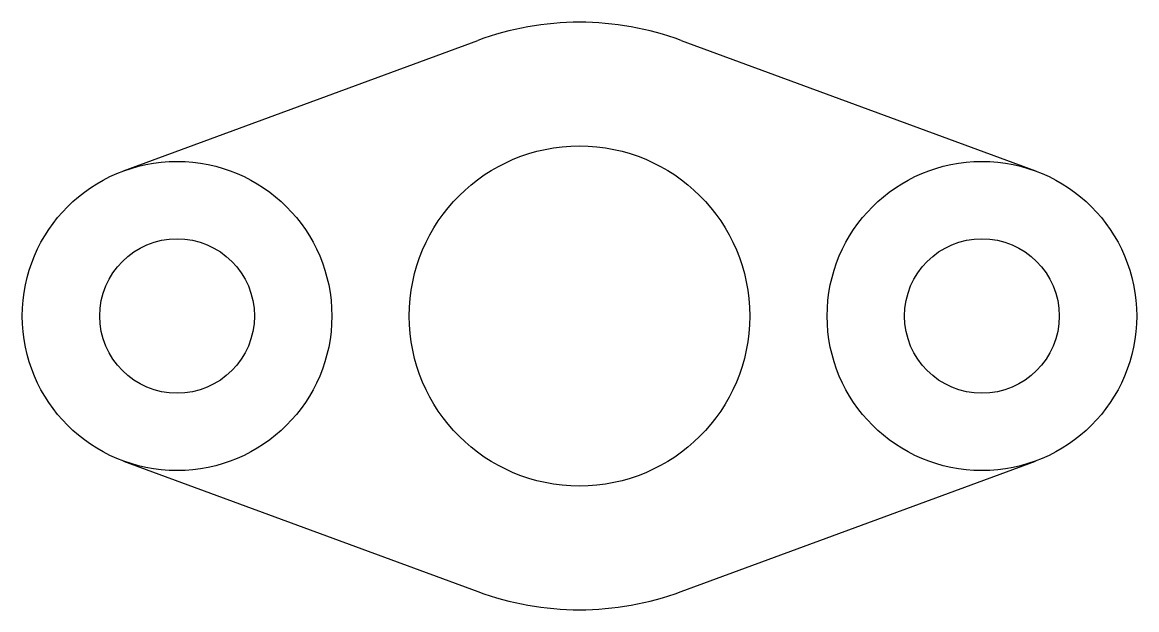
# Model space of a CAD drawing. Header units: millimetres. Extents: x 64 to 136, y 81 to 119.
import ezdxf

# ---------------------------------------------------------------- set-up
doc = ezdxf.new("R2010")
doc.units = ezdxf.units.MM

msp = doc.modelspace()

# ---------------------------------------------------------------- linework, layer by layer
at = {"color": 0}
for p, q in [((70.538, 109.382), (93.423, 117.825)), ((106.577, 117.825), (129.462, 109.382)), ((70.538, 90.618), (93.423, 82.175)), ((106.577, 82.175), (129.462, 90.618))]:
    msp.add_line(p, q, dxfattribs=at)
for centre, radius in [((100, 100), 11), ((74, 100), 10), ((126, 100), 10), ((74, 100), 5), ((126, 100), 5)]:
    msp.add_circle(centre, radius, dxfattribs=at)
for start, end in [(69.74775, 110.25225), (249.74775, 290.25225)]:
    msp.add_arc((100, 100), 19, start, end, dxfattribs=at)

doc.saveas('drawing.dxf')
